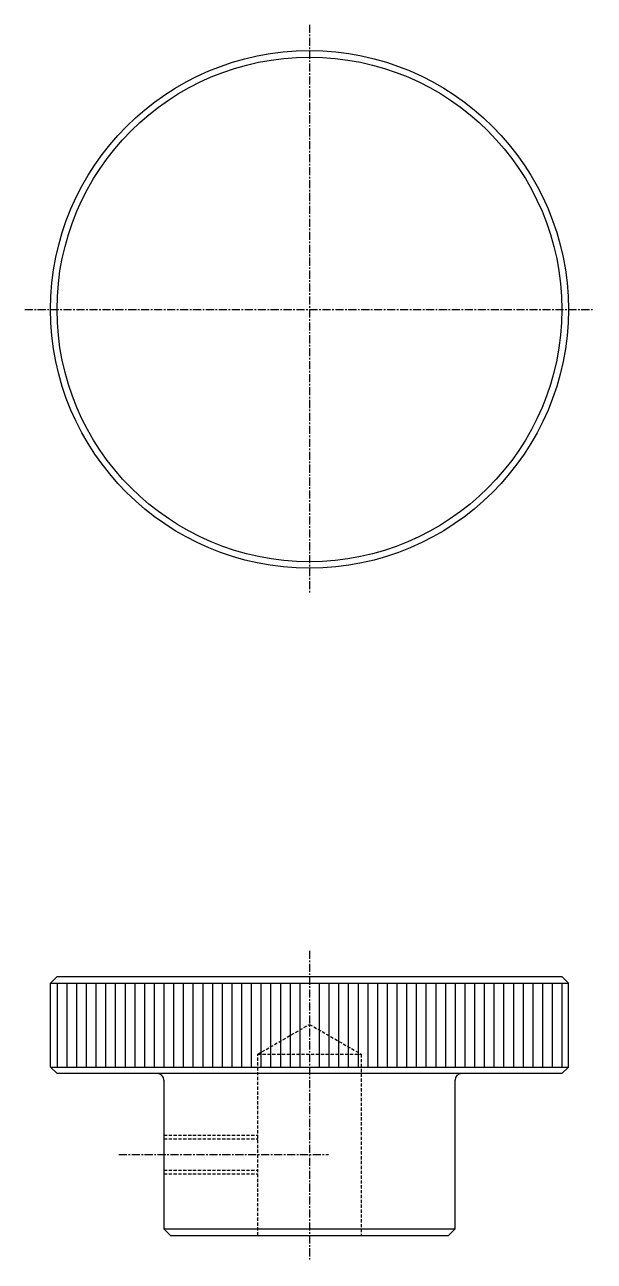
# Model space of a CAD drawing. Extents: x 21 to 330, y 20 to 323.
# Drawn here: x 242.1 to 330.1, y 131.8 to 322.9 of the extents above; entities outside this region: 2.
import ezdxf

# ---------------------------------------------------------------- set-up
doc = ezdxf.new("R2010")
doc.units = 0
doc.linetypes.add('CENTER', pattern=[2, 1.25, -0.25, 0.25, -0.25])
doc.linetypes.add('DASHED', pattern=[0.75, 0.5, -0.25])
doc.layers.get('0').update_dxf_attribs({"linetype": 'CONTINUOUS'})
doc.layers.add('CENTER', color=1, linetype='CENTER')

msp = doc.modelspace()

# ---------------------------------------------------------------- linework, layer by layer
at = {"color": 7, "linetype": 'CONTINUOUS'}
for p, q in [((247.09, 175.8), (246.09, 174.8)), ((246.09, 174.8), (326.09, 174.8)), ((246.09, 161.8), (246.09, 174.8)), ((247.09, 175.8), (325.09, 175.8)), ((247.09, 174.8), (247.09, 161.8)), ((248.59, 174.8), (248.59, 161.8)), ((250.09, 174.8), (250.09, 161.8)), ((251.59, 174.8), (251.59, 161.8)), ((253.09, 174.8), (253.09, 161.8)), ((254.59, 174.8), (254.59, 161.8)), ((256.09, 174.8), (256.09, 161.8)), ((257.59, 174.8), (257.59, 161.8)), ((259.09, 174.8), (259.09, 161.8)), ((260.59, 174.8), (260.59, 161.8)), ((262.09, 174.8), (262.09, 161.8)), ((263.59, 174.8), (263.59, 161.8)), ((265.09, 174.8), (265.09, 161.8)), ((266.59, 174.8), (266.59, 161.8)), ((268.09, 174.8), (268.09, 161.8)), ((269.59, 174.8), (269.59, 161.8)), ((271.09, 174.8), (271.09, 161.8)), ((272.59, 174.8), (272.59, 161.8)), ((274.09, 174.8), (274.09, 161.8)), ((275.59, 174.8), (275.59, 161.8)), ((277.09, 174.8), (277.09, 161.8)), ((278.59, 174.8), (278.59, 161.8)), ((280.09, 174.8), (280.09, 161.8)), ((281.59, 174.8), (281.59, 161.8)), ((283.09, 174.8), (283.09, 161.8)), ((284.59, 174.8), (284.59, 161.8)), ((287.59, 174.8), (287.59, 161.8)), ((289.09, 174.8), (289.09, 161.8)), ((290.59, 174.8), (290.59, 161.8)), ((292.09, 174.8), (292.09, 161.8)), ((293.59, 174.8), (293.59, 161.8)), ((295.09, 174.8), (295.09, 161.8)), ((296.59, 174.8), (296.59, 161.8)), ((298.09, 174.8), (298.09, 161.8)), ((299.59, 174.8), (299.59, 161.8)), ((301.09, 174.8), (301.09, 161.8)), ((302.59, 174.8), (302.59, 161.8)), ((304.09, 174.8), (304.09, 161.8)), ((305.59, 174.8), (305.59, 161.8)), ((307.09, 174.8), (307.09, 161.8)), ((308.59, 174.8), (308.59, 161.8)), ((310.09, 174.8), (310.09, 161.8)), ((311.59, 174.8), (311.59, 161.8)), ((313.09, 174.8), (313.09, 161.8)), ((314.59, 174.8), (314.59, 161.8)), ((316.09, 174.8), (316.09, 161.8)), ((317.59, 174.8), (317.59, 161.8)), ((319.09, 174.8), (319.09, 161.8)), ((320.59, 174.8), (320.59, 161.8)), ((322.09, 174.8), (322.09, 161.8)), ((323.59, 174.8), (323.59, 161.8)), ((325.09, 175.8), (326.09, 174.8)), ((325.09, 174.8), (325.09, 161.8)), ((326.09, 161.8), (326.09, 174.8)), ((246.09, 161.8), (326.09, 161.8)), ((247.09, 160.8), (246.09, 161.8)), ((325.09, 160.8), (247.09, 160.8)), ((305.59, 160.8), (305.59, 160.8)), ((325.09, 160.8), (326.09, 161.8)), ((263.59, 159.8), (263.59, 136.8)), ((308.59, 136.8), (308.59, 159.8)), ((263.59, 136.8), (308.59, 136.8)), ((263.59, 136.8), (264.59, 135.8)), ((264.59, 135.8), (307.59, 135.8)), ((308.59, 136.8), (307.59, 135.8))]:
    msp.add_line(p, q, dxfattribs=at)
at = {"color": 3, "linetype": 'DASHED'}
for p, q in [((278.09, 163.8), (286.09, 168.42)), ((286.09, 168.42), (294.09, 163.8)), ((278.09, 135.8), (278.09, 163.8)), ((278.09, 163.8), (294.09, 163.8)), ((294.09, 163.8), (294.09, 135.8)), ((263.59, 151.3), (278.09, 151.3)), ((263.59, 150.7), (278.09, 150.7)), ((263.59, 145.9), (278.09, 145.9)), ((263.59, 145.3), (278.09, 145.3))]:
    msp.add_line(p, q, dxfattribs=at)
msp.add_line((286.09, 160.8), (286.09, 160.8))
at = {"color": 7, "linetype": 'CONTINUOUS'}
for radius in [40, 39]:
    msp.add_circle((286.09, 278.94), radius, dxfattribs=at)
for centre, start, end in [((262.59, 159.8), 0, 90), ((309.59, 159.8), 90, 180)]:
    msp.add_arc(centre, 1, start, end, dxfattribs=at)
at = {"layer": 'CENTER', "color": 1, "linetype": 'CENTER'}
for p, q in [((286.09, 322.94), (286.09, 234.94)), ((242.09, 278.94), (330.09, 278.94)), ((286.09, 179.8), (286.09, 131.8)), ((256.62, 148.3), (289.05, 148.3))]:
    msp.add_line(p, q, dxfattribs=at)

# ---------------------------------------------------------------- texts
at = {"color": 7, "linetype": 'CONTINUOUS'}
for p in [(20, 50), (20, 20)]:
    msp.add_text('HOKNW80', height=8, dxfattribs=at).set_placement(p)

doc.saveas('drawing.dxf')
